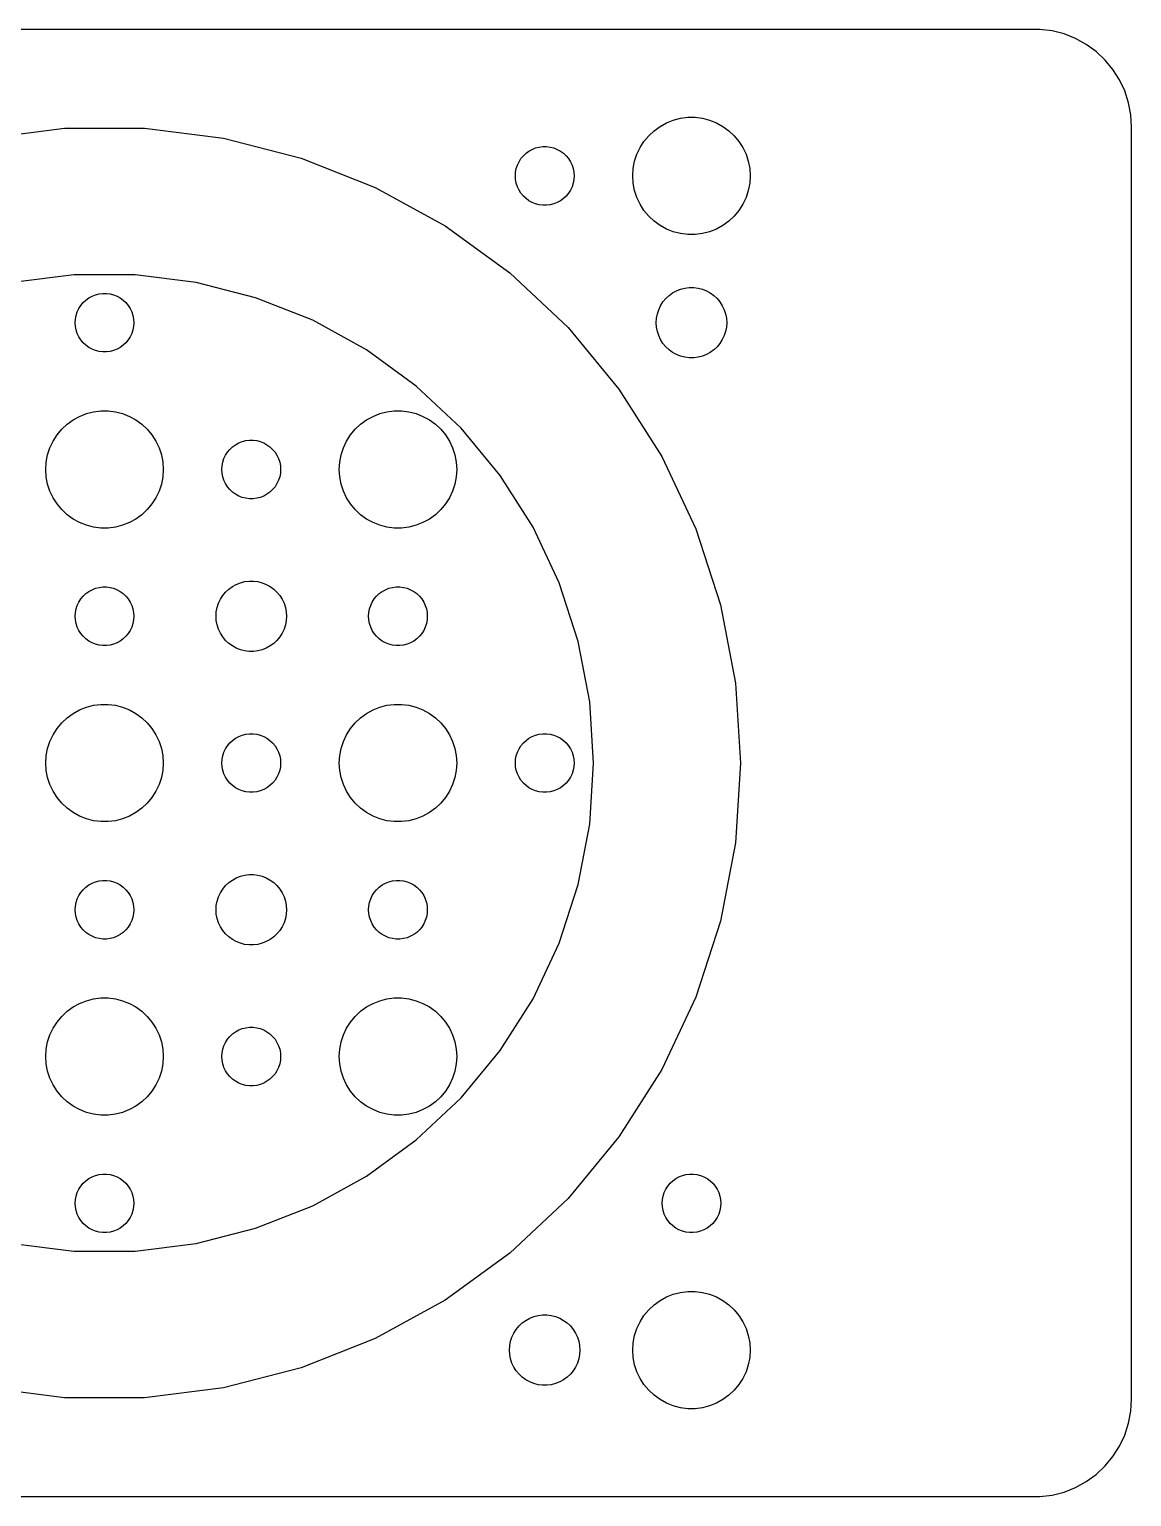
# Model space of a CAD drawing. Header units: metres. Extents: x -52 to 172, y 131 to 289.
# Drawn here: x 116.2 to 172.5, y 130.5 to 205.5 of the extents above; entities that cross this region are included whole.
import ezdxf

# ---------------------------------------------------------------- set-up
doc = ezdxf.new("R2010")
doc.units = ezdxf.units.M

msp = doc.modelspace()

# ---------------------------------------------------------------- linework, layer by layer
for p, q in [((167.814, 205.49), (72.1861, 205.49)), ((168.437, 205.411), (167.814, 205.49)), ((169.045, 205.255), (168.437, 205.411)), ((169.629, 205.024), (169.045, 205.255)), ((170.179, 204.722), (169.629, 205.024)), ((170.687, 204.353), (170.179, 204.722)), ((171.145, 203.923), (170.687, 204.353)), ((171.545, 203.439), (171.145, 203.923)), ((171.882, 202.909), (171.545, 203.439)), ((172.149, 202.341), (171.882, 202.909)), ((172.343, 201.743), (172.149, 202.341)), ((172.461, 201.127), (172.343, 201.743)), ((149.073, 200.853), (149.438, 200.947)), ((149.438, 200.947), (149.812, 200.994)), ((149.812, 200.994), (150.188, 200.994)), ((150.188, 200.994), (150.562, 200.947)), ((150.562, 200.947), (150.927, 200.853)), ((172.5, 200.5), (172.461, 201.127)), ((113.91, 199.924), (117.959, 200.436)), ((117.959, 200.436), (122.041, 200.436)), ((122.041, 200.436), (126.09, 199.924)), ((147.813, 200.054), (148.088, 200.312)), ((148.088, 200.312), (148.393, 200.533)), ((148.393, 200.533), (148.723, 200.714)), ((148.723, 200.714), (149.073, 200.853)), ((150.927, 200.853), (151.277, 200.714)), ((151.277, 200.714), (151.607, 200.533)), ((151.607, 200.533), (151.912, 200.312)), ((151.912, 200.312), (152.187, 200.054)), ((172.5, 135.5), (172.5, 200.5)), ((126.09, 199.924), (130.043, 198.909)), ((142.036, 199.427), (142.219, 199.473)), ((142.219, 199.473), (142.406, 199.497)), ((142.406, 199.497), (142.594, 199.497)), ((142.594, 199.497), (142.781, 199.473)), ((142.781, 199.473), (142.964, 199.427)), ((147.371, 199.445), (147.573, 199.763)), ((147.573, 199.763), (147.813, 200.054)), ((152.187, 200.054), (152.427, 199.763)), ((152.427, 199.763), (152.629, 199.445)), ((130.043, 198.909), (133.838, 197.407)), ((141.105, 198.552), (141.186, 198.723)), ((141.186, 198.723), (141.286, 198.882)), ((141.286, 198.882), (141.407, 199.027)), ((141.407, 199.027), (141.544, 199.156)), ((141.544, 199.156), (141.696, 199.266)), ((141.696, 199.266), (141.861, 199.357)), ((141.861, 199.357), (142.036, 199.427)), ((142.964, 199.427), (143.139, 199.357)), ((143.139, 199.357), (143.304, 199.266)), ((143.304, 199.266), (143.456, 199.156)), ((143.456, 199.156), (143.593, 199.027)), ((143.593, 199.027), (143.714, 198.882)), ((143.714, 198.882), (143.814, 198.723)), ((143.814, 198.723), (143.895, 198.552)), ((147.024, 198.376), (147.094, 198.746)), ((147.094, 198.746), (147.211, 199.104)), ((147.211, 199.104), (147.371, 199.445)), ((152.629, 199.445), (152.789, 199.104)), ((152.789, 199.104), (152.906, 198.746)), ((152.906, 198.746), (152.976, 198.376)), ((141, 198), (141.012, 198.188)), ((141.012, 197.812), (141, 198)), ((141.012, 198.188), (141.047, 198.373)), ((141.047, 198.373), (141.105, 198.552)), ((143.895, 198.552), (143.953, 198.373)), ((143.953, 198.373), (143.988, 198.188)), ((143.988, 198.188), (144, 198)), ((144, 198), (143.988, 197.812)), ((147, 198), (147.024, 198.376)), ((147.024, 197.624), (147, 198)), ((152.976, 198.376), (153, 198)), ((153, 198), (152.976, 197.624)), ((133.838, 197.407), (137.414, 195.441)), ((141.047, 197.627), (141.012, 197.812)), ((141.105, 197.448), (141.047, 197.627)), ((141.186, 197.277), (141.105, 197.448)), ((141.286, 197.118), (141.186, 197.277)), ((143.814, 197.277), (143.714, 197.118)), ((143.895, 197.448), (143.814, 197.277)), ((143.953, 197.627), (143.895, 197.448)), ((143.988, 197.812), (143.953, 197.627)), ((147.094, 197.254), (147.024, 197.624)), ((147.211, 196.896), (147.094, 197.254)), ((152.906, 197.254), (152.789, 196.896)), ((152.976, 197.624), (152.906, 197.254)), ((141.407, 196.973), (141.286, 197.118)), ((141.544, 196.844), (141.407, 196.973)), ((141.696, 196.734), (141.544, 196.844)), ((141.861, 196.643), (141.696, 196.734)), ((142.036, 196.573), (141.861, 196.643)), ((142.219, 196.527), (142.036, 196.573)), ((142.406, 196.503), (142.219, 196.527)), ((142.594, 196.503), (142.406, 196.503)), ((142.781, 196.527), (142.594, 196.503)), ((142.964, 196.573), (142.781, 196.527)), ((143.139, 196.643), (142.964, 196.573)), ((143.304, 196.734), (143.139, 196.643)), ((143.456, 196.844), (143.304, 196.734)), ((143.593, 196.973), (143.456, 196.844)), ((143.714, 197.118), (143.593, 196.973)), ((147.371, 196.555), (147.211, 196.896)), ((147.573, 196.237), (147.371, 196.555)), ((152.629, 196.555), (152.427, 196.237)), ((152.789, 196.896), (152.629, 196.555)), ((147.813, 195.946), (147.573, 196.237)), ((148.088, 195.688), (147.813, 195.946)), ((152.187, 195.946), (151.912, 195.688)), ((152.427, 196.237), (152.187, 195.946)), ((137.414, 195.441), (140.716, 193.042)), ((148.393, 195.467), (148.088, 195.688)), ((148.723, 195.286), (148.393, 195.467)), ((149.073, 195.147), (148.723, 195.286)), ((149.438, 195.053), (149.073, 195.147)), ((149.812, 195.006), (149.438, 195.053)), ((150.188, 195.006), (149.812, 195.006)), ((150.562, 195.053), (150.188, 195.006)), ((150.927, 195.147), (150.562, 195.053)), ((151.277, 195.286), (150.927, 195.147)), ((151.607, 195.467), (151.277, 195.286)), ((151.912, 195.688), (151.607, 195.467)), ((118.43, 192.951), (115.315, 192.557)), ((121.57, 192.951), (118.43, 192.951)), ((124.685, 192.557), (121.57, 192.951)), ((140.716, 193.042), (143.691, 190.248)), ((119.536, 191.927), (119.719, 191.973)), ((119.719, 191.973), (119.906, 191.997)), ((119.906, 191.997), (120.094, 191.997)), ((120.094, 191.997), (120.281, 191.973)), ((120.281, 191.973), (120.464, 191.927)), ((127.725, 191.776), (124.685, 192.557)), ((148.853, 191.887), (149.036, 192.02)), ((149.036, 192.02), (149.234, 192.129)), ((149.234, 192.129), (149.444, 192.212)), ((149.444, 192.212), (149.663, 192.268)), ((149.663, 192.268), (149.887, 192.296)), ((149.887, 192.296), (150.113, 192.296)), ((150.113, 192.296), (150.337, 192.268)), ((150.337, 192.268), (150.556, 192.212)), ((150.556, 192.212), (150.766, 192.129)), ((150.766, 192.129), (150.964, 192.02)), ((150.964, 192.02), (151.147, 191.887)), ((118.605, 191.052), (118.686, 191.223)), ((118.686, 191.223), (118.786, 191.382)), ((118.786, 191.382), (118.907, 191.527)), ((118.907, 191.527), (119.044, 191.656)), ((119.044, 191.656), (119.196, 191.766)), ((119.196, 191.766), (119.361, 191.857)), ((119.361, 191.857), (119.536, 191.927)), ((120.464, 191.927), (120.639, 191.857)), ((120.639, 191.857), (120.804, 191.766)), ((120.804, 191.766), (120.956, 191.656)), ((120.956, 191.656), (121.093, 191.527)), ((121.093, 191.527), (121.214, 191.382)), ((121.214, 191.382), (121.314, 191.223)), ((121.314, 191.223), (121.395, 191.052)), ((130.644, 190.621), (127.725, 191.776)), ((148.326, 191.163), (148.423, 191.367)), ((148.423, 191.367), (148.544, 191.558)), ((148.544, 191.558), (148.688, 191.732)), ((148.688, 191.732), (148.853, 191.887)), ((151.147, 191.887), (151.312, 191.732)), ((151.312, 191.732), (151.456, 191.558)), ((151.456, 191.558), (151.577, 191.367)), ((151.577, 191.367), (151.674, 191.163)), ((118.5, 190.5), (118.512, 190.688)), ((118.512, 190.312), (118.5, 190.5)), ((118.512, 190.688), (118.547, 190.873)), ((118.547, 190.873), (118.605, 191.052)), ((121.395, 191.052), (121.453, 190.873)), ((121.453, 190.873), (121.488, 190.688)), ((121.488, 190.688), (121.5, 190.5)), ((121.5, 190.5), (121.488, 190.312)), ((133.396, 189.108), (130.644, 190.621)), ((148.2, 190.5), (148.214, 190.726)), ((148.214, 190.274), (148.2, 190.5)), ((148.214, 190.726), (148.257, 190.948)), ((148.257, 190.948), (148.326, 191.163)), ((151.674, 191.163), (151.743, 190.948)), ((151.743, 190.948), (151.786, 190.726)), ((151.786, 190.726), (151.8, 190.5)), ((151.8, 190.5), (151.786, 190.274)), ((118.547, 190.127), (118.512, 190.312)), ((118.605, 189.948), (118.547, 190.127)), ((118.686, 189.777), (118.605, 189.948)), ((118.786, 189.618), (118.686, 189.777)), ((121.314, 189.777), (121.214, 189.618)), ((121.395, 189.948), (121.314, 189.777)), ((121.453, 190.127), (121.395, 189.948)), ((121.488, 190.312), (121.453, 190.127)), ((143.691, 190.248), (146.293, 187.103)), ((148.257, 190.052), (148.214, 190.274)), ((148.326, 189.837), (148.257, 190.052)), ((148.423, 189.633), (148.326, 189.837)), ((151.674, 189.837), (151.577, 189.633)), ((151.743, 190.052), (151.674, 189.837)), ((151.786, 190.274), (151.743, 190.052)), ((118.907, 189.473), (118.786, 189.618)), ((119.044, 189.344), (118.907, 189.473)), ((119.196, 189.234), (119.044, 189.344)), ((119.361, 189.143), (119.196, 189.234)), ((119.536, 189.073), (119.361, 189.143)), ((119.719, 189.027), (119.536, 189.073)), ((119.906, 189.003), (119.719, 189.027)), ((120.094, 189.003), (119.906, 189.003)), ((120.281, 189.027), (120.094, 189.003)), ((120.464, 189.073), (120.281, 189.027)), ((120.639, 189.143), (120.464, 189.073)), ((120.804, 189.234), (120.639, 189.143)), ((120.956, 189.344), (120.804, 189.234)), ((121.093, 189.473), (120.956, 189.344)), ((121.214, 189.618), (121.093, 189.473)), ((135.936, 187.263), (133.396, 189.108)), ((148.544, 189.442), (148.423, 189.633)), ((148.688, 189.268), (148.544, 189.442)), ((148.853, 189.113), (148.688, 189.268)), ((149.036, 188.98), (148.853, 189.113)), ((149.234, 188.871), (149.036, 188.98)), ((150.964, 188.98), (150.766, 188.871)), ((151.147, 189.113), (150.964, 188.98)), ((151.312, 189.268), (151.147, 189.113)), ((151.456, 189.442), (151.312, 189.268)), ((151.577, 189.633), (151.456, 189.442)), ((149.444, 188.788), (149.234, 188.871)), ((149.663, 188.732), (149.444, 188.788)), ((149.887, 188.704), (149.663, 188.732)), ((150.113, 188.704), (149.887, 188.704)), ((150.337, 188.732), (150.113, 188.704)), ((150.556, 188.788), (150.337, 188.732)), ((150.766, 188.871), (150.556, 188.788)), ((138.224, 185.114), (135.936, 187.263)), ((146.293, 187.103), (148.48, 183.657)), ((119.438, 185.947), (119.812, 185.994)), ((119.812, 185.994), (120.188, 185.994)), ((120.188, 185.994), (120.562, 185.947)), ((134.438, 185.947), (134.812, 185.994)), ((134.812, 185.994), (135.188, 185.994)), ((135.188, 185.994), (135.562, 185.947)), ((117.813, 185.054), (118.088, 185.312)), ((118.088, 185.312), (118.393, 185.533)), ((118.393, 185.533), (118.723, 185.714)), ((118.723, 185.714), (119.073, 185.853)), ((119.073, 185.853), (119.438, 185.947)), ((120.562, 185.947), (120.927, 185.853)), ((120.927, 185.853), (121.277, 185.714)), ((121.277, 185.714), (121.607, 185.533)), ((121.607, 185.533), (121.912, 185.312)), ((121.912, 185.312), (122.187, 185.054)), ((132.813, 185.054), (133.088, 185.312)), ((133.088, 185.312), (133.393, 185.533)), ((133.393, 185.533), (133.723, 185.714)), ((133.723, 185.714), (134.073, 185.853)), ((134.073, 185.853), (134.438, 185.947)), ((135.562, 185.947), (135.927, 185.853)), ((135.927, 185.853), (136.277, 185.714)), ((136.277, 185.714), (136.607, 185.533)), ((136.607, 185.533), (136.912, 185.312)), ((136.912, 185.312), (137.187, 185.054)), ((117.371, 184.445), (117.573, 184.763)), ((117.573, 184.763), (117.813, 185.054)), ((122.187, 185.054), (122.427, 184.763)), ((122.427, 184.763), (122.629, 184.445)), ((127.036, 184.427), (127.219, 184.473)), ((127.219, 184.473), (127.406, 184.497)), ((127.406, 184.497), (127.594, 184.497)), ((127.594, 184.497), (127.781, 184.473)), ((127.781, 184.473), (127.964, 184.427)), ((132.371, 184.445), (132.573, 184.763)), ((132.573, 184.763), (132.813, 185.054)), ((137.187, 185.054), (137.427, 184.763)), ((137.427, 184.763), (137.629, 184.445)), ((140.225, 182.695), (138.224, 185.114)), ((117.024, 183.376), (117.094, 183.746)), ((117.094, 183.746), (117.211, 184.104)), ((117.211, 184.104), (117.371, 184.445)), ((122.629, 184.445), (122.789, 184.104)), ((122.789, 184.104), (122.906, 183.746)), ((122.906, 183.746), (122.976, 183.376)), ((126.105, 183.552), (126.186, 183.723)), ((126.186, 183.723), (126.286, 183.882)), ((126.286, 183.882), (126.407, 184.027)), ((126.407, 184.027), (126.544, 184.156)), ((126.544, 184.156), (126.696, 184.266)), ((126.696, 184.266), (126.861, 184.357)), ((126.861, 184.357), (127.036, 184.427)), ((127.964, 184.427), (128.139, 184.357)), ((128.139, 184.357), (128.304, 184.266)), ((128.304, 184.266), (128.456, 184.156)), ((128.456, 184.156), (128.593, 184.027)), ((128.593, 184.027), (128.714, 183.882)), ((128.714, 183.882), (128.814, 183.723)), ((128.814, 183.723), (128.895, 183.552)), ((132.024, 183.376), (132.094, 183.746)), ((132.094, 183.746), (132.211, 184.104)), ((132.211, 184.104), (132.371, 184.445)), ((137.629, 184.445), (137.789, 184.104)), ((137.789, 184.104), (137.906, 183.746)), ((137.906, 183.746), (137.976, 183.376)), ((117, 183), (117.024, 183.376)), ((117.024, 182.624), (117, 183)), ((122.976, 183.376), (123, 183)), ((123, 183), (122.976, 182.624)), ((126, 183), (126.012, 183.188)), ((126.012, 182.812), (126, 183)), ((126.012, 183.188), (126.047, 183.373)), ((126.047, 183.373), (126.105, 183.552)), ((128.895, 183.552), (128.953, 183.373)), ((128.953, 183.373), (128.988, 183.188)), ((128.988, 183.188), (129, 183)), ((129, 183), (128.988, 182.812)), ((132, 183), (132.024, 183.376)), ((132.024, 182.624), (132, 183)), ((137.976, 183.376), (138, 183)), ((138, 183), (137.976, 182.624)), ((148.48, 183.657), (150.218, 179.964)), ((117.094, 182.254), (117.024, 182.624)), ((117.211, 181.896), (117.094, 182.254)), ((122.906, 182.254), (122.789, 181.896)), ((122.976, 182.624), (122.906, 182.254)), ((126.047, 182.627), (126.012, 182.812)), ((126.105, 182.448), (126.047, 182.627)), ((126.186, 182.277), (126.105, 182.448)), ((126.286, 182.118), (126.186, 182.277)), ((128.814, 182.277), (128.714, 182.118)), ((128.895, 182.448), (128.814, 182.277)), ((128.953, 182.627), (128.895, 182.448)), ((128.988, 182.812), (128.953, 182.627)), ((132.094, 182.254), (132.024, 182.624)), ((132.211, 181.896), (132.094, 182.254)), ((137.906, 182.254), (137.789, 181.896)), ((137.976, 182.624), (137.906, 182.254)), ((141.908, 180.044), (140.225, 182.695)), ((117.371, 181.555), (117.211, 181.896)), ((117.573, 181.237), (117.371, 181.555)), ((122.629, 181.555), (122.427, 181.237)), ((122.789, 181.896), (122.629, 181.555)), ((126.407, 181.973), (126.286, 182.118)), ((126.544, 181.844), (126.407, 181.973)), ((126.696, 181.734), (126.544, 181.844)), ((126.861, 181.643), (126.696, 181.734)), ((127.036, 181.573), (126.861, 181.643)), ((127.219, 181.527), (127.036, 181.573)), ((127.406, 181.503), (127.219, 181.527)), ((127.594, 181.503), (127.406, 181.503)), ((127.781, 181.527), (127.594, 181.503)), ((127.964, 181.573), (127.781, 181.527)), ((128.139, 181.643), (127.964, 181.573)), ((128.304, 181.734), (128.139, 181.643)), ((128.456, 181.844), (128.304, 181.734)), ((128.593, 181.973), (128.456, 181.844)), ((128.714, 182.118), (128.593, 181.973)), ((132.371, 181.555), (132.211, 181.896)), ((132.573, 181.237), (132.371, 181.555)), ((137.629, 181.555), (137.427, 181.237)), ((137.789, 181.896), (137.629, 181.555)), ((117.813, 180.946), (117.573, 181.237)), ((118.088, 180.688), (117.813, 180.946)), ((122.187, 180.946), (121.912, 180.688)), ((122.427, 181.237), (122.187, 180.946)), ((132.813, 180.946), (132.573, 181.237)), ((133.088, 180.688), (132.813, 180.946)), ((137.187, 180.946), (136.912, 180.688)), ((137.427, 181.237), (137.187, 180.946)), ((118.393, 180.467), (118.088, 180.688)), ((118.723, 180.286), (118.393, 180.467)), ((119.073, 180.147), (118.723, 180.286)), ((119.438, 180.053), (119.073, 180.147)), ((119.812, 180.006), (119.438, 180.053)), ((120.188, 180.006), (119.812, 180.006)), ((120.562, 180.053), (120.188, 180.006)), ((120.927, 180.147), (120.562, 180.053)), ((121.277, 180.286), (120.927, 180.147)), ((121.607, 180.467), (121.277, 180.286)), ((121.912, 180.688), (121.607, 180.467)), ((133.393, 180.467), (133.088, 180.688)), ((133.723, 180.286), (133.393, 180.467)), ((134.073, 180.147), (133.723, 180.286)), ((134.438, 180.053), (134.073, 180.147)), ((134.812, 180.006), (134.438, 180.053)), ((135.188, 180.006), (134.812, 180.006)), ((135.562, 180.053), (135.188, 180.006)), ((135.927, 180.147), (135.562, 180.053)), ((136.277, 180.286), (135.927, 180.147)), ((136.607, 180.467), (136.277, 180.286)), ((136.912, 180.688), (136.607, 180.467)), ((143.244, 177.203), (141.908, 180.044)), ((150.218, 179.964), (151.479, 176.082)), ((119.536, 176.927), (119.719, 176.973)), ((119.719, 176.973), (119.906, 176.997)), ((119.906, 176.997), (120.094, 176.997)), ((120.094, 176.997), (120.281, 176.973)), ((120.281, 176.973), (120.464, 176.927)), ((126.353, 176.887), (126.536, 177.02)), ((126.536, 177.02), (126.734, 177.129)), ((126.734, 177.129), (126.944, 177.212)), ((126.944, 177.212), (127.163, 177.268)), ((127.163, 177.268), (127.387, 177.296)), ((127.387, 177.296), (127.613, 177.296)), ((127.613, 177.296), (127.837, 177.268)), ((127.837, 177.268), (128.056, 177.212)), ((128.056, 177.212), (128.266, 177.129)), ((128.266, 177.129), (128.464, 177.02)), ((128.464, 177.02), (128.647, 176.887)), ((134.536, 176.927), (134.719, 176.973)), ((134.719, 176.973), (134.906, 176.997)), ((134.906, 176.997), (135.094, 176.997)), ((135.094, 176.997), (135.281, 176.973)), ((135.281, 176.973), (135.464, 176.927)), ((144.215, 174.217), (143.244, 177.203)), ((118.605, 176.052), (118.686, 176.223)), ((118.686, 176.223), (118.786, 176.382)), ((118.786, 176.382), (118.907, 176.527)), ((118.907, 176.527), (119.044, 176.656)), ((119.044, 176.656), (119.196, 176.766)), ((119.196, 176.766), (119.361, 176.857)), ((119.361, 176.857), (119.536, 176.927)), ((120.464, 176.927), (120.639, 176.857)), ((120.639, 176.857), (120.804, 176.766)), ((120.804, 176.766), (120.956, 176.656)), ((120.956, 176.656), (121.093, 176.527)), ((121.093, 176.527), (121.214, 176.382)), ((121.214, 176.382), (121.314, 176.223)), ((121.314, 176.223), (121.395, 176.052)), ((125.826, 176.163), (125.923, 176.367)), ((125.923, 176.367), (126.044, 176.558)), ((126.044, 176.558), (126.188, 176.732)), ((126.188, 176.732), (126.353, 176.887)), ((128.647, 176.887), (128.812, 176.732)), ((128.812, 176.732), (128.956, 176.558)), ((128.956, 176.558), (129.077, 176.367)), ((129.077, 176.367), (129.174, 176.163)), ((133.605, 176.052), (133.686, 176.223)), ((133.686, 176.223), (133.786, 176.382)), ((133.786, 176.382), (133.907, 176.527)), ((133.907, 176.527), (134.044, 176.656)), ((134.044, 176.656), (134.196, 176.766)), ((134.196, 176.766), (134.361, 176.857)), ((134.361, 176.857), (134.536, 176.927)), ((135.464, 176.927), (135.639, 176.857)), ((135.639, 176.857), (135.804, 176.766)), ((135.804, 176.766), (135.956, 176.656)), ((135.956, 176.656), (136.093, 176.527)), ((136.093, 176.527), (136.214, 176.382)), ((136.214, 176.382), (136.314, 176.223)), ((136.314, 176.223), (136.395, 176.052)), ((118.5, 175.5), (118.512, 175.688)), ((118.512, 175.312), (118.5, 175.5)), ((118.512, 175.688), (118.547, 175.873)), ((118.547, 175.873), (118.605, 176.052)), ((121.395, 176.052), (121.453, 175.873)), ((121.453, 175.873), (121.488, 175.688)), ((121.488, 175.688), (121.5, 175.5)), ((121.5, 175.5), (121.488, 175.312)), ((125.7, 175.5), (125.714, 175.726)), ((125.714, 175.274), (125.7, 175.5)), ((125.714, 175.726), (125.757, 175.948)), ((125.757, 175.948), (125.826, 176.163)), ((129.174, 176.163), (129.243, 175.948)), ((129.243, 175.948), (129.286, 175.726)), ((129.286, 175.726), (129.3, 175.5)), ((129.3, 175.5), (129.286, 175.274)), ((133.5, 175.5), (133.512, 175.688)), ((133.512, 175.312), (133.5, 175.5)), ((133.512, 175.688), (133.547, 175.873)), ((133.547, 175.873), (133.605, 176.052)), ((136.395, 176.052), (136.453, 175.873)), ((136.453, 175.873), (136.488, 175.688)), ((136.488, 175.688), (136.5, 175.5)), ((136.5, 175.5), (136.488, 175.312)), ((151.479, 176.082), (152.244, 172.073)), ((118.547, 175.127), (118.512, 175.312)), ((118.605, 174.948), (118.547, 175.127)), ((118.686, 174.777), (118.605, 174.948)), ((118.786, 174.618), (118.686, 174.777)), ((121.314, 174.777), (121.214, 174.618)), ((121.395, 174.948), (121.314, 174.777)), ((121.453, 175.127), (121.395, 174.948)), ((121.488, 175.312), (121.453, 175.127)), ((125.757, 175.052), (125.714, 175.274)), ((125.826, 174.837), (125.757, 175.052)), ((125.923, 174.633), (125.826, 174.837)), ((129.174, 174.837), (129.077, 174.633)), ((129.243, 175.052), (129.174, 174.837)), ((129.286, 175.274), (129.243, 175.052)), ((133.547, 175.127), (133.512, 175.312)), ((133.605, 174.948), (133.547, 175.127)), ((133.686, 174.777), (133.605, 174.948)), ((133.786, 174.618), (133.686, 174.777)), ((136.314, 174.777), (136.214, 174.618)), ((136.395, 174.948), (136.314, 174.777)), ((136.453, 175.127), (136.395, 174.948)), ((136.488, 175.312), (136.453, 175.127)), ((118.907, 174.473), (118.786, 174.618)), ((119.044, 174.344), (118.907, 174.473)), ((119.196, 174.234), (119.044, 174.344)), ((119.361, 174.143), (119.196, 174.234)), ((119.536, 174.073), (119.361, 174.143)), ((119.719, 174.027), (119.536, 174.073)), ((119.906, 174.003), (119.719, 174.027)), ((120.094, 174.003), (119.906, 174.003)), ((120.281, 174.027), (120.094, 174.003)), ((120.464, 174.073), (120.281, 174.027)), ((120.639, 174.143), (120.464, 174.073)), ((120.804, 174.234), (120.639, 174.143)), ((120.956, 174.344), (120.804, 174.234)), ((121.093, 174.473), (120.956, 174.344)), ((121.214, 174.618), (121.093, 174.473)), ((126.044, 174.442), (125.923, 174.633)), ((126.188, 174.268), (126.044, 174.442)), ((126.353, 174.113), (126.188, 174.268)), ((126.536, 173.98), (126.353, 174.113)), ((126.734, 173.871), (126.536, 173.98)), ((128.464, 173.98), (128.266, 173.871)), ((128.647, 174.113), (128.464, 173.98)), ((128.812, 174.268), (128.647, 174.113)), ((128.956, 174.442), (128.812, 174.268)), ((129.077, 174.633), (128.956, 174.442)), ((133.907, 174.473), (133.786, 174.618)), ((134.044, 174.344), (133.907, 174.473)), ((134.196, 174.234), (134.044, 174.344)), ((134.361, 174.143), (134.196, 174.234)), ((134.536, 174.073), (134.361, 174.143)), ((134.719, 174.027), (134.536, 174.073)), ((134.906, 174.003), (134.719, 174.027)), ((135.094, 174.003), (134.906, 174.003)), ((135.281, 174.027), (135.094, 174.003)), ((135.464, 174.073), (135.281, 174.027)), ((135.639, 174.143), (135.464, 174.073)), ((135.804, 174.234), (135.639, 174.143)), ((135.956, 174.344), (135.804, 174.234)), ((136.093, 174.473), (135.956, 174.344)), ((136.214, 174.618), (136.093, 174.473)), ((144.803, 171.133), (144.215, 174.217)), ((126.944, 173.788), (126.734, 173.871)), ((127.163, 173.732), (126.944, 173.788)), ((127.387, 173.704), (127.163, 173.732)), ((127.613, 173.704), (127.387, 173.704)), ((127.837, 173.732), (127.613, 173.704)), ((128.056, 173.788), (127.837, 173.732)), ((128.266, 173.871), (128.056, 173.788)), ((152.244, 172.073), (152.5, 168)), ((119.438, 170.947), (119.812, 170.994)), ((119.812, 170.994), (120.188, 170.994)), ((120.188, 170.994), (120.562, 170.947)), ((134.438, 170.947), (134.812, 170.994)), ((134.812, 170.994), (135.188, 170.994)), ((135.188, 170.994), (135.562, 170.947)), ((145, 168), (144.803, 171.133)), ((117.813, 170.054), (118.088, 170.312)), ((118.088, 170.312), (118.393, 170.533)), ((118.393, 170.533), (118.723, 170.714)), ((118.723, 170.714), (119.073, 170.853)), ((119.073, 170.853), (119.438, 170.947)), ((120.562, 170.947), (120.927, 170.853)), ((120.927, 170.853), (121.277, 170.714)), ((121.277, 170.714), (121.607, 170.533)), ((121.607, 170.533), (121.912, 170.312)), ((121.912, 170.312), (122.187, 170.054)), ((132.813, 170.054), (133.088, 170.312)), ((133.088, 170.312), (133.393, 170.533)), ((133.393, 170.533), (133.723, 170.714)), ((133.723, 170.714), (134.073, 170.853)), ((134.073, 170.853), (134.438, 170.947)), ((135.562, 170.947), (135.927, 170.853)), ((135.927, 170.853), (136.277, 170.714)), ((136.277, 170.714), (136.607, 170.533)), ((136.607, 170.533), (136.912, 170.312)), ((136.912, 170.312), (137.187, 170.054)), ((117.371, 169.445), (117.573, 169.763)), ((117.573, 169.763), (117.813, 170.054)), ((122.187, 170.054), (122.427, 169.763)), ((122.427, 169.763), (122.629, 169.445)), ((127.036, 169.427), (127.219, 169.473)), ((127.219, 169.473), (127.406, 169.497)), ((127.406, 169.497), (127.594, 169.497)), ((127.594, 169.497), (127.781, 169.473)), ((127.781, 169.473), (127.964, 169.427)), ((132.371, 169.445), (132.573, 169.763)), ((132.573, 169.763), (132.813, 170.054)), ((137.187, 170.054), (137.427, 169.763)), ((137.427, 169.763), (137.629, 169.445)), ((142.036, 169.427), (142.219, 169.473)), ((142.219, 169.473), (142.406, 169.497)), ((142.406, 169.497), (142.594, 169.497)), ((142.594, 169.497), (142.781, 169.473)), ((142.781, 169.473), (142.964, 169.427)), ((117.024, 168.376), (117.094, 168.746)), ((117.094, 168.746), (117.211, 169.104)), ((117.211, 169.104), (117.371, 169.445)), ((122.629, 169.445), (122.789, 169.104)), ((122.789, 169.104), (122.906, 168.746)), ((122.906, 168.746), (122.976, 168.376)), ((126.105, 168.552), (126.186, 168.723)), ((126.186, 168.723), (126.286, 168.882)), ((126.286, 168.882), (126.407, 169.027)), ((126.407, 169.027), (126.544, 169.156)), ((126.544, 169.156), (126.696, 169.266)), ((126.696, 169.266), (126.861, 169.357)), ((126.861, 169.357), (127.036, 169.427)), ((127.964, 169.427), (128.139, 169.357)), ((128.139, 169.357), (128.304, 169.266)), ((128.304, 169.266), (128.456, 169.156)), ((128.456, 169.156), (128.593, 169.027)), ((128.593, 169.027), (128.714, 168.882)), ((128.714, 168.882), (128.814, 168.723)), ((128.814, 168.723), (128.895, 168.552)), ((132.024, 168.376), (132.094, 168.746)), ((132.094, 168.746), (132.211, 169.104)), ((132.211, 169.104), (132.371, 169.445)), ((137.629, 169.445), (137.789, 169.104)), ((137.789, 169.104), (137.906, 168.746)), ((137.906, 168.746), (137.976, 168.376)), ((141.105, 168.552), (141.186, 168.723)), ((141.186, 168.723), (141.286, 168.882)), ((141.286, 168.882), (141.407, 169.027)), ((141.407, 169.027), (141.544, 169.156)), ((141.544, 169.156), (141.696, 169.266)), ((141.696, 169.266), (141.861, 169.357)), ((141.861, 169.357), (142.036, 169.427)), ((142.964, 169.427), (143.139, 169.357)), ((143.139, 169.357), (143.304, 169.266)), ((143.304, 169.266), (143.456, 169.156)), ((143.456, 169.156), (143.593, 169.027)), ((143.593, 169.027), (143.714, 168.882)), ((143.714, 168.882), (143.814, 168.723)), ((143.814, 168.723), (143.895, 168.552)), ((117, 168), (117.024, 168.376)), ((117.024, 167.624), (117, 168)), ((122.976, 168.376), (123, 168)), ((123, 168), (122.976, 167.624)), ((126, 168), (126.012, 168.188)), ((126.012, 167.812), (126, 168)), ((126.012, 168.188), (126.047, 168.373)), ((126.047, 168.373), (126.105, 168.552)), ((128.895, 168.552), (128.953, 168.373)), ((128.953, 168.373), (128.988, 168.188)), ((128.988, 168.188), (129, 168)), ((129, 168), (128.988, 167.812)), ((132, 168), (132.024, 168.376)), ((132.024, 167.624), (132, 168)), ((137.976, 168.376), (138, 168)), ((138, 168), (137.976, 167.624)), ((141, 168), (141.012, 168.188)), ((141.012, 167.812), (141, 168)), ((141.012, 168.188), (141.047, 168.373)), ((141.047, 168.373), (141.105, 168.552)), ((143.895, 168.552), (143.953, 168.373)), ((143.953, 168.373), (143.988, 168.188)), ((143.988, 168.188), (144, 168)), ((144, 168), (143.988, 167.812)), ((144.803, 164.867), (145, 168)), ((152.5, 168), (152.244, 163.927)), ((117.094, 167.254), (117.024, 167.624)), ((117.211, 166.896), (117.094, 167.254)), ((122.906, 167.254), (122.789, 166.896)), ((122.976, 167.624), (122.906, 167.254)), ((126.047, 167.627), (126.012, 167.812)), ((126.105, 167.448), (126.047, 167.627)), ((126.186, 167.277), (126.105, 167.448)), ((126.286, 167.118), (126.186, 167.277)), ((128.814, 167.277), (128.714, 167.118)), ((128.895, 167.448), (128.814, 167.277)), ((128.953, 167.627), (128.895, 167.448)), ((128.988, 167.812), (128.953, 167.627)), ((132.094, 167.254), (132.024, 167.624)), ((132.211, 166.896), (132.094, 167.254)), ((137.906, 167.254), (137.789, 166.896)), ((137.976, 167.624), (137.906, 167.254)), ((141.047, 167.627), (141.012, 167.812)), ((141.105, 167.448), (141.047, 167.627)), ((141.186, 167.277), (141.105, 167.448)), ((141.286, 167.118), (141.186, 167.277)), ((143.814, 167.277), (143.714, 167.118)), ((143.895, 167.448), (143.814, 167.277)), ((143.953, 167.627), (143.895, 167.448)), ((143.988, 167.812), (143.953, 167.627)), ((117.371, 166.555), (117.211, 166.896)), ((117.573, 166.237), (117.371, 166.555)), ((122.629, 166.555), (122.427, 166.237)), ((122.789, 166.896), (122.629, 166.555)), ((126.407, 166.973), (126.286, 167.118)), ((126.544, 166.844), (126.407, 166.973)), ((126.696, 166.734), (126.544, 166.844)), ((126.861, 166.643), (126.696, 166.734)), ((127.036, 166.573), (126.861, 166.643)), ((127.219, 166.527), (127.036, 166.573)), ((127.406, 166.503), (127.219, 166.527)), ((127.594, 166.503), (127.406, 166.503)), ((127.781, 166.527), (127.594, 166.503)), ((127.964, 166.573), (127.781, 166.527)), ((128.139, 166.643), (127.964, 166.573)), ((128.304, 166.734), (128.139, 166.643)), ((128.456, 166.844), (128.304, 166.734)), ((128.593, 166.973), (128.456, 166.844)), ((128.714, 167.118), (128.593, 166.973)), ((132.371, 166.555), (132.211, 166.896)), ((132.573, 166.237), (132.371, 166.555)), ((137.629, 166.555), (137.427, 166.237)), ((137.789, 166.896), (137.629, 166.555)), ((141.407, 166.973), (141.286, 167.118)), ((141.544, 166.844), (141.407, 166.973)), ((141.696, 166.734), (141.544, 166.844)), ((141.861, 166.643), (141.696, 166.734)), ((142.036, 166.573), (141.861, 166.643)), ((142.219, 166.527), (142.036, 166.573)), ((142.406, 166.503), (142.219, 166.527)), ((142.594, 166.503), (142.406, 166.503)), ((142.781, 166.527), (142.594, 166.503)), ((142.964, 166.573), (142.781, 166.527)), ((143.139, 166.643), (142.964, 166.573)), ((143.304, 166.734), (143.139, 166.643)), ((143.456, 166.844), (143.304, 166.734)), ((143.593, 166.973), (143.456, 166.844)), ((143.714, 167.118), (143.593, 166.973)), ((117.813, 165.946), (117.573, 166.237)), ((118.088, 165.688), (117.813, 165.946)), ((122.187, 165.946), (121.912, 165.688)), ((122.427, 166.237), (122.187, 165.946)), ((132.813, 165.946), (132.573, 166.237)), ((133.088, 165.688), (132.813, 165.946)), ((137.187, 165.946), (136.912, 165.688)), ((137.427, 166.237), (137.187, 165.946)), ((118.393, 165.467), (118.088, 165.688)), ((118.723, 165.286), (118.393, 165.467)), ((119.073, 165.147), (118.723, 165.286)), ((119.438, 165.053), (119.073, 165.147)), ((119.812, 165.006), (119.438, 165.053)), ((120.188, 165.006), (119.812, 165.006)), ((120.562, 165.053), (120.188, 165.006)), ((120.927, 165.147), (120.562, 165.053)), ((121.277, 165.286), (120.927, 165.147)), ((121.607, 165.467), (121.277, 165.286)), ((121.912, 165.688), (121.607, 165.467)), ((133.393, 165.467), (133.088, 165.688)), ((133.723, 165.286), (133.393, 165.467)), ((134.073, 165.147), (133.723, 165.286)), ((134.438, 165.053), (134.073, 165.147)), ((134.812, 165.006), (134.438, 165.053)), ((135.188, 165.006), (134.812, 165.006)), ((135.562, 165.053), (135.188, 165.006)), ((135.927, 165.147), (135.562, 165.053)), ((136.277, 165.286), (135.927, 165.147)), ((136.607, 165.467), (136.277, 165.286)), ((136.912, 165.688), (136.607, 165.467)), ((144.215, 161.783), (144.803, 164.867)), ((152.244, 163.927), (151.479, 159.918)), ((119.536, 161.927), (119.719, 161.973)), ((119.719, 161.973), (119.906, 161.997)), ((119.906, 161.997), (120.094, 161.997)), ((120.094, 161.997), (120.281, 161.973)), ((120.281, 161.973), (120.464, 161.927)), ((126.353, 161.887), (126.536, 162.02)), ((126.536, 162.02), (126.734, 162.129)), ((126.734, 162.129), (126.944, 162.212)), ((126.944, 162.212), (127.163, 162.268)), ((127.163, 162.268), (127.387, 162.296)), ((127.387, 162.296), (127.613, 162.296)), ((127.613, 162.296), (127.837, 162.268)), ((127.837, 162.268), (128.056, 162.212)), ((128.056, 162.212), (128.266, 162.129)), ((128.266, 162.129), (128.464, 162.02)), ((128.464, 162.02), (128.647, 161.887)), ((134.536, 161.927), (134.719, 161.973)), ((134.719, 161.973), (134.906, 161.997)), ((134.906, 161.997), (135.094, 161.997)), ((135.094, 161.997), (135.281, 161.973)), ((135.281, 161.973), (135.464, 161.927)), ((118.605, 161.052), (118.686, 161.223)), ((118.686, 161.223), (118.786, 161.382)), ((118.786, 161.382), (118.907, 161.527)), ((118.907, 161.527), (119.044, 161.656)), ((119.044, 161.656), (119.196, 161.766)), ((119.196, 161.766), (119.361, 161.857)), ((119.361, 161.857), (119.536, 161.927)), ((120.464, 161.927), (120.639, 161.857)), ((120.639, 161.857), (120.804, 161.766)), ((120.804, 161.766), (120.956, 161.656)), ((120.956, 161.656), (121.093, 161.527)), ((121.093, 161.527), (121.214, 161.382)), ((121.214, 161.382), (121.314, 161.223)), ((121.314, 161.223), (121.395, 161.052)), ((125.826, 161.163), (125.923, 161.367)), ((125.923, 161.367), (126.044, 161.558)), ((126.044, 161.558), (126.188, 161.732)), ((126.188, 161.732), (126.353, 161.887)), ((128.647, 161.887), (128.812, 161.732)), ((128.812, 161.732), (128.956, 161.558)), ((128.956, 161.558), (129.077, 161.367)), ((129.077, 161.367), (129.174, 161.163)), ((133.605, 161.052), (133.686, 161.223)), ((133.686, 161.223), (133.786, 161.382)), ((133.786, 161.382), (133.907, 161.527)), ((133.907, 161.527), (134.044, 161.656)), ((134.044, 161.656), (134.196, 161.766)), ((134.196, 161.766), (134.361, 161.857)), ((134.361, 161.857), (134.536, 161.927)), ((135.464, 161.927), (135.639, 161.857)), ((135.639, 161.857), (135.804, 161.766)), ((135.804, 161.766), (135.956, 161.656)), ((135.956, 161.656), (136.093, 161.527)), ((136.093, 161.527), (136.214, 161.382)), ((136.214, 161.382), (136.314, 161.223)), ((136.314, 161.223), (136.395, 161.052)), ((143.244, 158.797), (144.215, 161.783)), ((118.5, 160.5), (118.512, 160.688)), ((118.512, 160.312), (118.5, 160.5)), ((118.512, 160.688), (118.547, 160.873)), ((118.547, 160.873), (118.605, 161.052)), ((121.395, 161.052), (121.453, 160.873)), ((121.453, 160.873), (121.488, 160.688)), ((121.488, 160.688), (121.5, 160.5)), ((121.5, 160.5), (121.488, 160.312)), ((125.7, 160.5), (125.714, 160.726)), ((125.714, 160.274), (125.7, 160.5)), ((125.714, 160.726), (125.757, 160.948)), ((125.757, 160.948), (125.826, 161.163)), ((129.174, 161.163), (129.243, 160.948)), ((129.243, 160.948), (129.286, 160.726)), ((129.286, 160.726), (129.3, 160.5)), ((129.3, 160.5), (129.286, 160.274)), ((133.5, 160.5), (133.512, 160.688)), ((133.512, 160.312), (133.5, 160.5)), ((133.512, 160.688), (133.547, 160.873)), ((133.547, 160.873), (133.605, 161.052)), ((136.395, 161.052), (136.453, 160.873)), ((136.453, 160.873), (136.488, 160.688)), ((136.488, 160.688), (136.5, 160.5)), ((136.5, 160.5), (136.488, 160.312)), ((118.547, 160.127), (118.512, 160.312)), ((118.605, 159.948), (118.547, 160.127)), ((118.686, 159.777), (118.605, 159.948)), ((118.786, 159.618), (118.686, 159.777)), ((121.314, 159.777), (121.214, 159.618)), ((121.395, 159.948), (121.314, 159.777)), ((121.453, 160.127), (121.395, 159.948)), ((121.488, 160.312), (121.453, 160.127)), ((125.757, 160.052), (125.714, 160.274)), ((125.826, 159.837), (125.757, 160.052)), ((125.923, 159.633), (125.826, 159.837)), ((129.174, 159.837), (129.077, 159.633)), ((129.243, 160.052), (129.174, 159.837)), ((129.286, 160.274), (129.243, 160.052)), ((133.547, 160.127), (133.512, 160.312)), ((133.605, 159.948), (133.547, 160.127)), ((133.686, 159.777), (133.605, 159.948)), ((133.786, 159.618), (133.686, 159.777)), ((136.314, 159.777), (136.214, 159.618)), ((136.395, 159.948), (136.314, 159.777)), ((136.453, 160.127), (136.395, 159.948)), ((136.488, 160.312), (136.453, 160.127)), ((151.479, 159.918), (150.218, 156.036)), ((118.907, 159.473), (118.786, 159.618)), ((119.044, 159.344), (118.907, 159.473)), ((119.196, 159.234), (119.044, 159.344)), ((119.361, 159.143), (119.196, 159.234)), ((119.536, 159.073), (119.361, 159.143)), ((119.719, 159.027), (119.536, 159.073)), ((119.906, 159.003), (119.719, 159.027)), ((120.094, 159.003), (119.906, 159.003)), ((120.281, 159.027), (120.094, 159.003)), ((120.464, 159.073), (120.281, 159.027)), ((120.639, 159.143), (120.464, 159.073)), ((120.804, 159.234), (120.639, 159.143)), ((120.956, 159.344), (120.804, 159.234)), ((121.093, 159.473), (120.956, 159.344)), ((121.214, 159.618), (121.093, 159.473)), ((126.044, 159.442), (125.923, 159.633)), ((126.188, 159.268), (126.044, 159.442)), ((126.353, 159.113), (126.188, 159.268)), ((126.536, 158.98), (126.353, 159.113)), ((126.734, 158.871), (126.536, 158.98)), ((128.464, 158.98), (128.266, 158.871)), ((128.647, 159.113), (128.464, 158.98)), ((128.812, 159.268), (128.647, 159.113)), ((128.956, 159.442), (128.812, 159.268)), ((129.077, 159.633), (128.956, 159.442)), ((133.907, 159.473), (133.786, 159.618)), ((134.044, 159.344), (133.907, 159.473)), ((134.196, 159.234), (134.044, 159.344)), ((134.361, 159.143), (134.196, 159.234)), ((134.536, 159.073), (134.361, 159.143)), ((134.719, 159.027), (134.536, 159.073)), ((134.906, 159.003), (134.719, 159.027)), ((135.094, 159.003), (134.906, 159.003)), ((135.281, 159.027), (135.094, 159.003)), ((135.464, 159.073), (135.281, 159.027)), ((135.639, 159.143), (135.464, 159.073)), ((135.804, 159.234), (135.639, 159.143)), ((135.956, 159.344), (135.804, 159.234)), ((136.093, 159.473), (135.956, 159.344)), ((136.214, 159.618), (136.093, 159.473)), ((126.944, 158.788), (126.734, 158.871)), ((127.163, 158.732), (126.944, 158.788)), ((127.387, 158.704), (127.163, 158.732)), ((127.613, 158.704), (127.387, 158.704)), ((127.837, 158.732), (127.613, 158.704)), ((128.056, 158.788), (127.837, 158.732)), ((128.266, 158.871), (128.056, 158.788)), ((141.908, 155.956), (143.244, 158.797)), ((119.438, 155.947), (119.812, 155.994)), ((119.812, 155.994), (120.188, 155.994)), ((120.188, 155.994), (120.562, 155.947)), ((134.438, 155.947), (134.812, 155.994)), ((134.812, 155.994), (135.188, 155.994)), ((135.188, 155.994), (135.562, 155.947)), ((150.218, 156.036), (148.48, 152.343)), ((117.813, 155.054), (118.088, 155.312)), ((118.088, 155.312), (118.393, 155.533)), ((118.393, 155.533), (118.723, 155.714)), ((118.723, 155.714), (119.073, 155.853)), ((119.073, 155.853), (119.438, 155.947)), ((120.562, 155.947), (120.927, 155.853)), ((120.927, 155.853), (121.277, 155.714)), ((121.277, 155.714), (121.607, 155.533)), ((121.607, 155.533), (121.912, 155.312)), ((121.912, 155.312), (122.187, 155.054)), ((132.813, 155.054), (133.088, 155.312)), ((133.088, 155.312), (133.393, 155.533)), ((133.393, 155.533), (133.723, 155.714)), ((133.723, 155.714), (134.073, 155.853)), ((134.073, 155.853), (134.438, 155.947)), ((135.562, 155.947), (135.927, 155.853)), ((135.927, 155.853), (136.277, 155.714)), ((136.277, 155.714), (136.607, 155.533)), ((136.607, 155.533), (136.912, 155.312)), ((136.912, 155.312), (137.187, 155.054)), ((140.225, 153.305), (141.908, 155.956)), ((117.371, 154.445), (117.573, 154.763)), ((117.573, 154.763), (117.813, 155.054)), ((122.187, 155.054), (122.427, 154.763)), ((122.427, 154.763), (122.629, 154.445)), ((127.036, 154.427), (127.219, 154.473)), ((127.219, 154.473), (127.406, 154.497)), ((127.406, 154.497), (127.594, 154.497)), ((127.594, 154.497), (127.781, 154.473)), ((127.781, 154.473), (127.964, 154.427)), ((132.371, 154.445), (132.573, 154.763)), ((132.573, 154.763), (132.813, 155.054)), ((137.187, 155.054), (137.427, 154.763)), ((137.427, 154.763), (137.629, 154.445)), ((117.024, 153.376), (117.094, 153.746)), ((117.094, 153.746), (117.211, 154.104)), ((117.211, 154.104), (117.371, 154.445)), ((122.629, 154.445), (122.789, 154.104)), ((122.789, 154.104), (122.906, 153.746)), ((122.906, 153.746), (122.976, 153.376)), ((126.105, 153.552), (126.186, 153.723)), ((126.186, 153.723), (126.286, 153.882)), ((126.286, 153.882), (126.407, 154.027)), ((126.407, 154.027), (126.544, 154.156)), ((126.544, 154.156), (126.696, 154.266)), ((126.696, 154.266), (126.861, 154.357)), ((126.861, 154.357), (127.036, 154.427)), ((127.964, 154.427), (128.139, 154.357)), ((128.139, 154.357), (128.304, 154.266)), ((128.304, 154.266), (128.456, 154.156)), ((128.456, 154.156), (128.593, 154.027)), ((128.593, 154.027), (128.714, 153.882)), ((128.714, 153.882), (128.814, 153.723)), ((128.814, 153.723), (128.895, 153.552)), ((132.024, 153.376), (132.094, 153.746)), ((132.094, 153.746), (132.211, 154.104)), ((132.211, 154.104), (132.371, 154.445)), ((137.629, 154.445), (137.789, 154.104)), ((137.789, 154.104), (137.906, 153.746)), ((137.906, 153.746), (137.976, 153.376)), ((117, 153), (117.024, 153.376)), ((117.024, 152.624), (117, 153)), ((122.976, 153.376), (123, 153)), ((123, 153), (122.976, 152.624)), ((126, 153), (126.012, 153.188)), ((126.012, 152.812), (126, 153)), ((126.012, 153.188), (126.047, 153.373)), ((126.047, 153.373), (126.105, 153.552)), ((128.895, 153.552), (128.953, 153.373)), ((128.953, 153.373), (128.988, 153.188)), ((128.988, 153.188), (129, 153)), ((129, 153), (128.988, 152.812)), ((132, 153), (132.024, 153.376)), ((132.024, 152.624), (132, 153)), ((137.976, 153.376), (138, 153)), ((138, 153), (137.976, 152.624)), ((138.224, 150.886), (140.225, 153.305)), ((117.094, 152.254), (117.024, 152.624)), ((117.211, 151.896), (117.094, 152.254)), ((122.906, 152.254), (122.789, 151.896)), ((122.976, 152.624), (122.906, 152.254)), ((126.047, 152.627), (126.012, 152.812)), ((126.105, 152.448), (126.047, 152.627)), ((126.186, 152.277), (126.105, 152.448)), ((126.286, 152.118), (126.186, 152.277)), ((128.814, 152.277), (128.714, 152.118)), ((128.895, 152.448), (128.814, 152.277)), ((128.953, 152.627), (128.895, 152.448)), ((128.988, 152.812), (128.953, 152.627)), ((132.094, 152.254), (132.024, 152.624)), ((132.211, 151.896), (132.094, 152.254)), ((137.906, 152.254), (137.789, 151.896)), ((137.976, 152.624), (137.906, 152.254)), ((148.48, 152.343), (146.293, 148.897)), ((117.371, 151.555), (117.211, 151.896)), ((117.573, 151.237), (117.371, 151.555)), ((122.629, 151.555), (122.427, 151.237)), ((122.789, 151.896), (122.629, 151.555)), ((126.407, 151.973), (126.286, 152.118)), ((126.544, 151.844), (126.407, 151.973)), ((126.696, 151.734), (126.544, 151.844)), ((126.861, 151.643), (126.696, 151.734)), ((127.036, 151.573), (126.861, 151.643)), ((127.219, 151.527), (127.036, 151.573)), ((127.406, 151.503), (127.219, 151.527)), ((127.594, 151.503), (127.406, 151.503)), ((127.781, 151.527), (127.594, 151.503)), ((127.964, 151.573), (127.781, 151.527)), ((128.139, 151.643), (127.964, 151.573)), ((128.304, 151.734), (128.139, 151.643)), ((128.456, 151.844), (128.304, 151.734)), ((128.593, 151.973), (128.456, 151.844)), ((128.714, 152.118), (128.593, 151.973)), ((132.371, 151.555), (132.211, 151.896)), ((132.573, 151.237), (132.371, 151.555)), ((137.629, 151.555), (137.427, 151.237)), ((137.789, 151.896), (137.629, 151.555)), ((117.813, 150.946), (117.573, 151.237)), ((118.088, 150.688), (117.813, 150.946)), ((122.187, 150.946), (121.912, 150.688)), ((122.427, 151.237), (122.187, 150.946)), ((132.813, 150.946), (132.573, 151.237)), ((133.088, 150.688), (132.813, 150.946)), ((135.936, 148.737), (138.224, 150.886)), ((137.187, 150.946), (136.912, 150.688)), ((137.427, 151.237), (137.187, 150.946)), ((118.393, 150.467), (118.088, 150.688)), ((118.723, 150.286), (118.393, 150.467)), ((119.073, 150.147), (118.723, 150.286)), ((119.438, 150.053), (119.073, 150.147)), ((119.812, 150.006), (119.438, 150.053)), ((120.188, 150.006), (119.812, 150.006)), ((120.562, 150.053), (120.188, 150.006)), ((120.927, 150.147), (120.562, 150.053)), ((121.277, 150.286), (120.927, 150.147)), ((121.607, 150.467), (121.277, 150.286)), ((121.912, 150.688), (121.607, 150.467)), ((133.393, 150.467), (133.088, 150.688)), ((133.723, 150.286), (133.393, 150.467)), ((134.073, 150.147), (133.723, 150.286)), ((134.438, 150.053), (134.073, 150.147)), ((134.812, 150.006), (134.438, 150.053)), ((135.188, 150.006), (134.812, 150.006)), ((135.562, 150.053), (135.188, 150.006)), ((135.927, 150.147), (135.562, 150.053)), ((136.277, 150.286), (135.927, 150.147)), ((136.607, 150.467), (136.277, 150.286)), ((136.912, 150.688), (136.607, 150.467)), ((133.396, 146.892), (135.936, 148.737)), ((146.293, 148.897), (143.691, 145.752)), ((119.536, 146.927), (119.719, 146.973)), ((119.719, 146.973), (119.906, 146.997)), ((119.906, 146.997), (120.094, 146.997)), ((120.094, 146.997), (120.281, 146.973)), ((120.281, 146.973), (120.464, 146.927)), ((149.536, 146.927), (149.719, 146.973)), ((149.719, 146.973), (149.906, 146.997)), ((149.906, 146.997), (150.094, 146.997)), ((150.094, 146.997), (150.281, 146.973)), ((150.281, 146.973), (150.464, 146.927)), ((118.605, 146.052), (118.686, 146.223)), ((118.686, 146.223), (118.786, 146.382)), ((118.786, 146.382), (118.907, 146.527)), ((118.907, 146.527), (119.044, 146.656)), ((119.044, 146.656), (119.196, 146.766)), ((119.196, 146.766), (119.361, 146.857)), ((119.361, 146.857), (119.536, 146.927)), ((120.464, 146.927), (120.639, 146.857)), ((120.639, 146.857), (120.804, 146.766)), ((120.804, 146.766), (120.956, 146.656)), ((120.956, 146.656), (121.093, 146.527)), ((121.093, 146.527), (121.214, 146.382)), ((121.214, 146.382), (121.314, 146.223)), ((121.314, 146.223), (121.395, 146.052)), ((130.644, 145.379), (133.396, 146.892)), ((148.605, 146.052), (148.686, 146.223)), ((148.686, 146.223), (148.786, 146.382)), ((148.786, 146.382), (148.907, 146.527)), ((148.907, 146.527), (149.044, 146.656)), ((149.044, 146.656), (149.196, 146.766)), ((149.196, 146.766), (149.361, 146.857)), ((149.361, 146.857), (149.536, 146.927)), ((150.464, 146.927), (150.639, 146.857)), ((150.639, 146.857), (150.804, 146.766)), ((150.804, 146.766), (150.956, 146.656)), ((150.956, 146.656), (151.093, 146.527)), ((151.093, 146.527), (151.214, 146.382)), ((151.214, 146.382), (151.314, 146.223)), ((151.314, 146.223), (151.395, 146.052)), ((118.5, 145.5), (118.512, 145.688)), ((118.512, 145.312), (118.5, 145.5)), ((118.512, 145.688), (118.547, 145.873)), ((118.547, 145.873), (118.605, 146.052)), ((121.395, 146.052), (121.453, 145.873)), ((121.453, 145.873), (121.488, 145.688)), ((121.488, 145.688), (121.5, 145.5)), ((121.5, 145.5), (121.488, 145.312)), ((143.691, 145.752), (140.716, 142.958)), ((148.5, 145.5), (148.512, 145.688)), ((148.512, 145.312), (148.5, 145.5)), ((148.512, 145.688), (148.547, 145.873)), ((148.547, 145.873), (148.605, 146.052)), ((151.395, 146.052), (151.453, 145.873)), ((151.453, 145.873), (151.488, 145.688)), ((151.488, 145.688), (151.5, 145.5)), ((151.5, 145.5), (151.488, 145.312)), ((118.547, 145.127), (118.512, 145.312)), ((118.605, 144.948), (118.547, 145.127)), ((118.686, 144.777), (118.605, 144.948)), ((118.786, 144.618), (118.686, 144.777)), ((121.314, 144.777), (121.214, 144.618)), ((121.395, 144.948), (121.314, 144.777)), ((121.453, 145.127), (121.395, 144.948)), ((121.488, 145.312), (121.453, 145.127)), ((127.725, 144.224), (130.644, 145.379)), ((148.547, 145.127), (148.512, 145.312)), ((148.605, 144.948), (148.547, 145.127)), ((148.686, 144.777), (148.605, 144.948)), ((148.786, 144.618), (148.686, 144.777)), ((151.314, 144.777), (151.214, 144.618)), ((151.395, 144.948), (151.314, 144.777)), ((151.453, 145.127), (151.395, 144.948)), ((151.488, 145.312), (151.453, 145.127)), ((118.907, 144.473), (118.786, 144.618)), ((119.044, 144.344), (118.907, 144.473)), ((119.196, 144.234), (119.044, 144.344)), ((119.361, 144.143), (119.196, 144.234)), ((119.536, 144.073), (119.361, 144.143)), ((119.719, 144.027), (119.536, 144.073)), ((119.906, 144.003), (119.719, 144.027)), ((120.094, 144.003), (119.906, 144.003)), ((120.281, 144.027), (120.094, 144.003)), ((120.464, 144.073), (120.281, 144.027)), ((120.639, 144.143), (120.464, 144.073)), ((120.804, 144.234), (120.639, 144.143)), ((120.956, 144.344), (120.804, 144.234)), ((121.093, 144.473), (120.956, 144.344)), ((121.214, 144.618), (121.093, 144.473)), ((124.685, 143.443), (127.725, 144.224)), ((148.907, 144.473), (148.786, 144.618)), ((149.044, 144.344), (148.907, 144.473)), ((149.196, 144.234), (149.044, 144.344)), ((149.361, 144.143), (149.196, 144.234)), ((149.536, 144.073), (149.361, 144.143)), ((149.719, 144.027), (149.536, 144.073)), ((149.906, 144.003), (149.719, 144.027)), ((150.094, 144.003), (149.906, 144.003)), ((150.281, 144.027), (150.094, 144.003)), ((150.464, 144.073), (150.281, 144.027)), ((150.639, 144.143), (150.464, 144.073)), ((150.804, 144.234), (150.639, 144.143)), ((150.956, 144.344), (150.804, 144.234)), ((151.093, 144.473), (150.956, 144.344)), ((151.214, 144.618), (151.093, 144.473)), ((115.315, 143.443), (118.43, 143.049)), ((121.57, 143.049), (124.685, 143.443)), ((118.43, 143.049), (121.57, 143.049)), ((140.716, 142.958), (137.414, 140.559)), ((149.438, 140.947), (149.812, 140.994)), ((149.812, 140.994), (150.188, 140.994)), ((150.188, 140.994), (150.562, 140.947)), ((137.414, 140.559), (133.838, 138.593)), ((147.813, 140.054), (148.088, 140.312)), ((148.088, 140.312), (148.393, 140.533)), ((148.393, 140.533), (148.723, 140.714)), ((148.723, 140.714), (149.073, 140.853)), ((149.073, 140.853), (149.438, 140.947)), ((150.562, 140.947), (150.927, 140.853)), ((150.927, 140.853), (151.277, 140.714)), ((151.277, 140.714), (151.607, 140.533)), ((151.607, 140.533), (151.912, 140.312)), ((151.912, 140.312), (152.187, 140.054)), ((141.353, 139.387), (141.536, 139.52)), ((141.536, 139.52), (141.734, 139.629)), ((141.734, 139.629), (141.944, 139.712)), ((141.944, 139.712), (142.163, 139.768)), ((142.163, 139.768), (142.387, 139.796)), ((142.387, 139.796), (142.613, 139.796)), ((142.613, 139.796), (142.837, 139.768)), ((142.837, 139.768), (143.056, 139.712)), ((143.056, 139.712), (143.266, 139.629)), ((143.266, 139.629), (143.464, 139.52)), ((143.464, 139.52), (143.647, 139.387)), ((147.371, 139.445), (147.573, 139.763)), ((147.573, 139.763), (147.813, 140.054)), ((152.187, 140.054), (152.427, 139.763)), ((152.427, 139.763), (152.629, 139.445)), ((140.826, 138.663), (140.923, 138.867)), ((140.923, 138.867), (141.044, 139.058)), ((141.044, 139.058), (141.188, 139.232)), ((141.188, 139.232), (141.353, 139.387)), ((143.647, 139.387), (143.812, 139.232)), ((143.812, 139.232), (143.956, 139.058)), ((143.956, 139.058), (144.077, 138.867)), ((144.077, 138.867), (144.174, 138.663)), ((147.024, 138.376), (147.094, 138.746)), ((147.094, 138.746), (147.211, 139.104)), ((147.211, 139.104), (147.371, 139.445)), ((152.629, 139.445), (152.789, 139.104)), ((152.789, 139.104), (152.906, 138.746)), ((152.906, 138.746), (152.976, 138.376)), ((133.838, 138.593), (130.043, 137.091)), ((140.7, 138), (140.714, 138.226)), ((140.714, 137.774), (140.7, 138)), ((140.714, 138.226), (140.757, 138.448)), ((140.757, 138.448), (140.826, 138.663)), ((144.174, 138.663), (144.243, 138.448)), ((144.243, 138.448), (144.286, 138.226)), ((144.286, 138.226), (144.3, 138)), ((144.3, 138), (144.286, 137.774)), ((147, 138), (147.024, 138.376)), ((147.024, 137.624), (147, 138)), ((152.976, 138.376), (153, 138)), ((153, 138), (152.976, 137.624)), ((140.757, 137.552), (140.714, 137.774)), ((140.826, 137.337), (140.757, 137.552)), ((140.923, 137.133), (140.826, 137.337)), ((144.174, 137.337), (144.077, 137.133)), ((144.243, 137.552), (144.174, 137.337)), ((144.286, 137.774), (144.243, 137.552)), ((147.094, 137.254), (147.024, 137.624)), ((147.211, 136.896), (147.094, 137.254)), ((152.906, 137.254), (152.789, 136.896)), ((152.976, 137.624), (152.906, 137.254)), ((130.043, 137.091), (126.09, 136.076)), ((141.044, 136.942), (140.923, 137.133)), ((141.188, 136.768), (141.044, 136.942)), ((141.353, 136.613), (141.188, 136.768)), ((141.536, 136.48), (141.353, 136.613)), ((141.734, 136.371), (141.536, 136.48)), ((143.464, 136.48), (143.266, 136.371)), ((143.647, 136.613), (143.464, 136.48)), ((143.812, 136.768), (143.647, 136.613)), ((143.956, 136.942), (143.812, 136.768)), ((144.077, 137.133), (143.956, 136.942)), ((147.371, 136.555), (147.211, 136.896)), ((147.573, 136.237), (147.371, 136.555)), ((152.629, 136.555), (152.427, 136.237)), ((152.789, 136.896), (152.629, 136.555)), ((117.959, 135.564), (113.91, 136.076)), ((126.09, 136.076), (122.041, 135.564)), ((141.944, 136.288), (141.734, 136.371)), ((142.163, 136.232), (141.944, 136.288)), ((142.387, 136.204), (142.163, 136.232)), ((142.613, 136.204), (142.387, 136.204)), ((142.837, 136.232), (142.613, 136.204)), ((143.056, 136.288), (142.837, 136.232)), ((143.266, 136.371), (143.056, 136.288)), ((147.813, 135.946), (147.573, 136.237)), ((148.088, 135.688), (147.813, 135.946)), ((152.187, 135.946), (151.912, 135.688)), ((152.427, 136.237), (152.187, 135.946)), ((122.041, 135.564), (117.959, 135.564)), ((148.393, 135.467), (148.088, 135.688)), ((148.723, 135.286), (148.393, 135.467)), ((149.073, 135.147), (148.723, 135.286)), ((149.438, 135.053), (149.073, 135.147)), ((149.812, 135.006), (149.438, 135.053)), ((150.188, 135.006), (149.812, 135.006)), ((150.562, 135.053), (150.188, 135.006)), ((150.927, 135.147), (150.562, 135.053)), ((151.277, 135.286), (150.927, 135.147)), ((151.607, 135.467), (151.277, 135.286)), ((151.912, 135.688), (151.607, 135.467)), ((172.461, 134.873), (172.5, 135.5)), ((172.149, 133.659), (172.343, 134.257)), ((172.343, 134.257), (172.461, 134.873)), ((171.882, 133.091), (172.149, 133.659)), ((171.545, 132.561), (171.882, 133.091)), ((170.687, 131.647), (171.145, 132.077)), ((171.145, 132.077), (171.545, 132.561)), ((169.629, 130.976), (170.179, 131.278)), ((170.179, 131.278), (170.687, 131.647)), ((72.1861, 130.51), (167.814, 130.51)), ((167.814, 130.51), (168.437, 130.589)), ((168.437, 130.589), (169.045, 130.745)), ((169.045, 130.745), (169.629, 130.976))]:
    msp.add_line(p, q)

doc.saveas('drawing.dxf')
